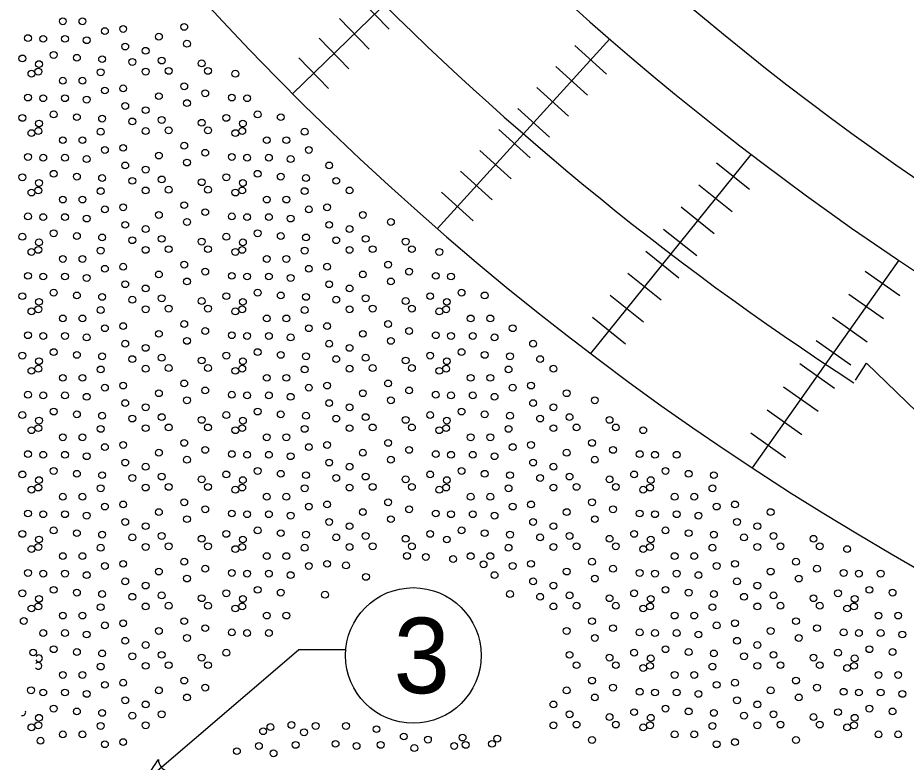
# Model space of a CAD drawing. Extents: x 997.6 to 1036.5, y 998.9 to 1022.4.
# Drawn here: x 1017.858 to 1020.211, y 1008.526 to 1010.497 of the extents above; entities that cross this region are included whole.
import ezdxf

# ---------------------------------------------------------------- set-up
doc = ezdxf.new("R2010")
doc.units = 0
doc.layers.add('Level 1', color=7, linetype='Continuous')
doc.layers.add('Level 2', color=7, linetype='Continuous')

msp = doc.modelspace()

# ---------------------------------------------------------------- linework, layer by layer
at = {"layer": 'Level 1'}
for p, q in [((1019.0718, 1010.7678), (1018.5853, 1010.2958)), ((1018.7635, 1010.547), (1018.8418, 1010.4664)), ((1018.7095, 1010.4946), (1018.788, 1010.414)), ((1018.6557, 1010.4426), (1018.7343, 1010.3618)), ((1019.426, 1010.4408), (1018.9683, 1009.9383)), ((1019.3333, 1010.4233), (1019.4166, 1010.3477)), ((1018.6018, 1010.3906), (1018.6804, 1010.3098)), ((1019.283, 1010.3678), (1019.3664, 1010.2921)), ((1019.2326, 1010.3123), (1019.316, 1010.2367)), ((1019.1823, 1010.2568), (1019.2657, 1010.181)), ((1019.1319, 1010.2013), (1019.215, 1010.1258)), ((1019.0813, 1010.1457), (1019.1645, 1010.0701)), ((1019.7997, 1010.1361), (1019.3748, 1009.6076)), ((1019.7083, 1010.1129), (1019.796, 1010.0426)), ((1019.0307, 1010.0904), (1019.1141, 1010.0147)), ((1019.6614, 1010.0544), (1019.7493, 1009.9841)), ((1018.9801, 1010.0352), (1019.0635, 1009.9594)), ((1019.6145, 1009.996), (1019.7024, 1009.9257)), ((1019.5678, 1009.9374), (1019.6557, 1009.867)), ((1019.5209, 1009.879), (1019.6085, 1009.8087)), ((1020.1914, 1009.855), (1019.8024, 1009.3051)), ((1019.4738, 1009.8203), (1019.5615, 1009.75)), ((1020.1016, 1009.8263), (1020.1935, 1009.7615)), ((1019.4267, 1009.7621), (1019.5146, 1009.6916)), ((1020.0584, 1009.765), (1020.1505, 1009.7003)), ((1019.3796, 1009.7038), (1019.4675, 1009.6333)), ((1020.0153, 1009.7038), (1020.1073, 1009.639)), ((1019.9723, 1009.6425), (1020.0643, 1009.5776)), ((1019.929, 1009.5813), (1020.0208, 1009.5165)), ((1020.0759, 1009.5373), (1020.1053, 1009.5828)), ((1020.1053, 1009.5828), (1020.3056, 1009.388)), ((1019.8856, 1009.5198), (1019.9775, 1009.455)), ((1019.8422, 1009.4588), (1019.9343, 1009.3938)), ((1019.7988, 1009.3977), (1019.8908, 1009.3328)), ((1018.1488, 1008.4363), (1018.6013, 1008.8235)), ((1018.7263, 1008.8235), (1018.6013, 1008.8235))]:
    msp.add_line(p, q, dxfattribs=at)
msp.add_circle((1018.9052, 1008.8085), 0.1795, dxfattribs=at)
for centre, radius, start, end in [((1024.5514, 1016.3459), 7.6159, 200.00008, 270), ((1024.5514, 1016.3459), 7.82, 200.00008, 270), ((1024.0592, 1015.7775), 7.7467, 197.79756, 246.83035), ((1024.2959, 1016.0502), 7.7685, 223.98472, 237.05946)]:
    msp.add_arc(centre, radius, start, end, dxfattribs=at)
at = {"layer": 'Level 2'}
for centre in [(1017.9772, 1010.4875), (1018.0292, 1010.4875), (1018.137, 1010.4671), (1018.2986, 1010.4727), (1017.8848, 1010.4429), (1017.9252, 1010.4411), (1017.9828, 1010.4411), (1018.0886, 1010.4615), (1018.2316, 1010.4467), (1018.0404, 1010.4373), (1018.1425, 1010.4206), (1018.306, 1010.4281), (1017.9531, 1010.3983), (1018.1964, 1010.4095), (1017.87, 1010.3891), (1017.9141, 1010.3742), (1018.0144, 1010.3909), (1018.0812, 1010.3872), (1018.1611, 1010.3798), (1018.2391, 1010.3835), (1018.345, 1010.3761), (1017.8941, 1010.3488), (1017.9122, 1010.3543), (1018.0775, 1010.3524), (1018.1964, 1010.3543), (1018.2576, 1010.3562), (1018.3616, 1010.3562), (1018.4341, 1010.3488), (1017.9772, 1010.3302), (1018.0292, 1010.3302), (1018.0886, 1010.3042), (1018.137, 1010.3098), (1018.2986, 1010.3153), (1017.8848, 1010.2856), (1017.9252, 1010.2838), (1017.9828, 1010.2838), (1018.0404, 1010.28), (1018.2316, 1010.2893), (1018.3542, 1010.2968), (1018.4248, 1010.2856), (1018.4652, 1010.2838), (1018.1425, 1010.2633), (1018.306, 1010.2708), (1017.87, 1010.2318), (1017.9531, 1010.241), (1018.0144, 1010.2336), (1018.0812, 1010.2298), (1018.1964, 1010.2522), (1018.41, 1010.2318), (1018.4931, 1010.241), (1018.5544, 1010.2336), (1017.9141, 1010.2168), (1018.1611, 1010.2224), (1018.2391, 1010.2262), (1018.345, 1010.2188), (1018.4541, 1010.2168), (1017.8941, 1010.1914), (1017.9122, 1010.197), (1018.0775, 1010.1951), (1018.1964, 1010.197), (1018.2576, 1010.1988), (1018.3616, 1010.1988), (1018.4341, 1010.1914), (1018.4522, 1010.197), (1018.6175, 1010.1951), (1017.9772, 1010.1728), (1018.0292, 1010.1728), (1018.5172, 1010.1728), (1018.5692, 1010.1728), (1018.0886, 1010.1468), (1018.137, 1010.1524), (1018.2986, 1010.158), (1018.3542, 1010.1394), (1018.6286, 1010.1468), (1017.8848, 1010.1283), (1017.9252, 1010.1264), (1017.9828, 1010.1264), (1018.0404, 1010.1227), (1018.2316, 1010.132), (1018.306, 1010.1134), (1018.4248, 1010.1283), (1018.4652, 1010.1264), (1018.5228, 1010.1264), (1018.5804, 1010.1227), (1018.1425, 1010.1059), (1018.1964, 1010.0948), (1018.6825, 1010.1059), (1017.87, 1010.0744), (1017.9531, 1010.0837), (1018.0144, 1010.0763), (1018.0812, 1010.0725), (1018.1611, 1010.0651), (1018.2391, 1010.0688), (1018.41, 1010.0744), (1018.4931, 1010.0837), (1018.5544, 1010.0763), (1018.6212, 1010.0725), (1018.7011, 1010.0651), (1017.9141, 1010.0595), (1018.2576, 1010.0415), (1018.345, 1010.0614), (1018.3616, 1010.0415), (1018.4541, 1010.0595), (1017.8941, 1010.0341), (1017.9122, 1010.0397), (1018.0775, 1010.0378), (1018.1964, 1010.0397), (1018.4341, 1010.0341), (1018.4522, 1010.0397), (1018.6175, 1010.0378), (1018.7364, 1010.0397), (1017.9772, 1010.0155), (1018.0292, 1010.0155), (1018.137, 1009.9951), (1018.2986, 1010.0007), (1018.5172, 1010.0155), (1018.5692, 1010.0155), (1018.677, 1009.9951), (1017.8848, 1009.9709), (1018.0886, 1009.9895), (1018.2316, 1009.9747), (1018.3542, 1009.9821), (1018.4248, 1009.9709), (1018.6286, 1009.9895), (1018.7716, 1009.9747), (1017.9252, 1009.9691), (1017.9828, 1009.9691), (1018.0404, 1009.9653), (1018.1425, 1009.9486), (1018.306, 1009.9561), (1018.4652, 1009.9691), (1018.5228, 1009.9691), (1018.5804, 1009.9653), (1018.6825, 1009.9486), (1018.846, 1009.9561), (1017.9531, 1009.9263), (1018.1964, 1009.9375), (1018.4931, 1009.9263), (1018.7364, 1009.9375), (1017.87, 1009.9171), (1017.9141, 1009.9022), (1018.0144, 1009.9189), (1018.0812, 1009.9152), (1018.1611, 1009.9078), (1018.2391, 1009.9115), (1018.345, 1009.9041), (1018.41, 1009.9171), (1018.4541, 1009.9022), (1018.5544, 1009.9189), (1018.6212, 1009.9152), (1018.7011, 1009.9078), (1018.7791, 1009.9115), (1018.885, 1009.9041), (1017.8941, 1009.8768), (1017.9122, 1009.8823), (1018.0775, 1009.8804), (1018.1964, 1009.8823), (1018.2576, 1009.8842), (1018.3616, 1009.8842), (1018.4341, 1009.8768), (1018.4522, 1009.8823), (1018.6175, 1009.8804), (1018.7364, 1009.8823), (1018.7976, 1009.8842), (1018.9016, 1009.8842), (1018.9741, 1009.8768), (1017.9772, 1009.8582), (1018.0292, 1009.8582), (1018.5172, 1009.8582), (1018.5692, 1009.8582), (1018.0886, 1009.8322), (1018.137, 1009.8378), (1018.2986, 1009.8433), (1018.6286, 1009.8322), (1018.677, 1009.8378), (1018.8386, 1009.8433), (1017.8848, 1009.8136), (1017.9252, 1009.8118), (1017.9828, 1009.8118), (1018.0404, 1009.808), (1018.2316, 1009.8173), (1018.3542, 1009.8248), (1018.4248, 1009.8136), (1018.4652, 1009.8118), (1018.5228, 1009.8118), (1018.5804, 1009.808), (1018.7716, 1009.8173), (1018.8942, 1009.8248), (1018.9648, 1009.8136), (1019.0052, 1009.8118), (1018.1425, 1009.7913), (1018.306, 1009.7988), (1018.6825, 1009.7913), (1018.846, 1009.7988), (1017.87, 1009.7598), (1017.9531, 1009.769), (1018.0144, 1009.7616), (1018.1964, 1009.7802), (1018.41, 1009.7598), (1018.4931, 1009.769), (1018.5544, 1009.7616), (1018.7364, 1009.7802), (1018.95, 1009.7598), (1019.0331, 1009.769), (1019.0944, 1009.7616), (1017.9141, 1009.7448), (1018.0812, 1009.7578), (1018.1611, 1009.7504), (1018.2391, 1009.7542), (1018.345, 1009.7468), (1018.4541, 1009.7448), (1018.6212, 1009.7578), (1018.7011, 1009.7504), (1018.7791, 1009.7542), (1018.885, 1009.7468), (1018.9941, 1009.7448), (1017.8941, 1009.7194), (1017.9122, 1009.725), (1018.0775, 1009.7231), (1018.1964, 1009.725), (1018.2576, 1009.7268), (1018.3616, 1009.7268), (1018.4341, 1009.7194), (1018.4522, 1009.725), (1018.6175, 1009.7231), (1018.7364, 1009.725), (1018.7976, 1009.7268), (1018.9016, 1009.7268), (1018.9741, 1009.7194), (1018.9922, 1009.725), (1017.9772, 1009.7008), (1018.0292, 1009.7008), (1018.5172, 1009.7008), (1018.5692, 1009.7008), (1019.0572, 1009.7008), (1019.1092, 1009.7008), (1018.0886, 1009.6748), (1018.137, 1009.6804), (1018.2986, 1009.686), (1018.3542, 1009.6674), (1018.6286, 1009.6748), (1018.677, 1009.6804), (1018.8386, 1009.686), (1018.8942, 1009.6674), (1019.1686, 1009.6748), (1017.8848, 1009.6563), (1017.9252, 1009.6544), (1017.9828, 1009.6544), (1018.0404, 1009.6507), (1018.2316, 1009.66), (1018.306, 1009.6414), (1018.4248, 1009.6563), (1018.4652, 1009.6544), (1018.5228, 1009.6544), (1018.5804, 1009.6507), (1018.7716, 1009.66), (1018.846, 1009.6414), (1018.9648, 1009.6563), (1019.0052, 1009.6544), (1019.0628, 1009.6544), (1019.1204, 1009.6507), (1018.1425, 1009.6339), (1018.1964, 1009.6228), (1018.6825, 1009.6339), (1018.7364, 1009.6228), (1019.2225, 1009.6339), (1017.87, 1009.6024), (1017.9531, 1009.6117), (1018.0144, 1009.6043), (1018.0812, 1009.6005), (1018.2391, 1009.5968), (1018.41, 1009.6024), (1018.4931, 1009.6117), (1018.5544, 1009.6043), (1018.6212, 1009.6005), (1018.7791, 1009.5968), (1018.95, 1009.6024), (1019.0331, 1009.6117), (1019.0944, 1009.6043), (1019.1612, 1009.6005), (1017.9141, 1009.5875), (1018.1611, 1009.5931), (1018.345, 1009.5894), (1018.4541, 1009.5875), (1018.7011, 1009.5931), (1018.885, 1009.5894), (1018.9941, 1009.5875), (1019.2411, 1009.5931), (1017.8941, 1009.5621), (1017.9122, 1009.5677), (1018.0775, 1009.5658), (1018.1964, 1009.5677), (1018.2576, 1009.5695), (1018.3616, 1009.5695), (1018.4341, 1009.5621), (1018.4522, 1009.5677), (1018.6175, 1009.5658), (1018.7364, 1009.5677), (1018.7976, 1009.5695), (1018.9016, 1009.5695), (1018.9741, 1009.5621), (1018.9922, 1009.5677), (1019.1575, 1009.5658), (1019.2764, 1009.5677), (1017.9772, 1009.5435), (1018.0292, 1009.5435), (1018.137, 1009.5231), (1018.2986, 1009.5287), (1018.5172, 1009.5435), (1018.5692, 1009.5435), (1018.677, 1009.5231), (1018.8386, 1009.5287), (1019.0572, 1009.5435), (1019.1092, 1009.5435), (1019.217, 1009.5231), (1018.0886, 1009.5175), (1018.2316, 1009.5027), (1018.3542, 1009.5101), (1018.6286, 1009.5175), (1018.7716, 1009.5027), (1018.8942, 1009.5101), (1019.1686, 1009.5175), (1019.3116, 1009.5027), (1017.8848, 1009.4989), (1017.9252, 1009.4971), (1017.9828, 1009.4971), (1018.0404, 1009.4933), (1018.1425, 1009.4766), (1018.306, 1009.4841), (1018.4248, 1009.4989), (1018.4652, 1009.4971), (1018.5228, 1009.4971), (1018.5804, 1009.4933), (1018.6825, 1009.4766), (1018.846, 1009.4841), (1018.9648, 1009.4989), (1019.0052, 1009.4971), (1019.0628, 1009.4971), (1019.1204, 1009.4933), (1019.2225, 1009.4766), (1019.386, 1009.4841), (1017.9531, 1009.4543), (1018.1964, 1009.4655), (1018.4931, 1009.4543), (1018.7364, 1009.4655), (1019.0331, 1009.4543), (1019.2764, 1009.4655), (1017.87, 1009.4451), (1017.9141, 1009.4302), (1018.0144, 1009.4469), (1018.0812, 1009.4432), (1018.1611, 1009.4358), (1018.2391, 1009.4395), (1018.345, 1009.4321), (1018.41, 1009.4451), (1018.4541, 1009.4302), (1018.5544, 1009.4469), (1018.6212, 1009.4432), (1018.7011, 1009.4358), (1018.7791, 1009.4395), (1018.885, 1009.4321), (1018.95, 1009.4451), (1018.9941, 1009.4302), (1019.0944, 1009.4469), (1019.1612, 1009.4432), (1019.2411, 1009.4358), (1019.3191, 1009.4395), (1019.425, 1009.4321), (1017.9122, 1009.4103), (1018.0775, 1009.4084), (1018.1964, 1009.4103), (1018.2576, 1009.4122), (1018.3616, 1009.4122), (1018.4522, 1009.4103), (1018.6175, 1009.4084), (1018.7364, 1009.4103), (1018.7976, 1009.4122), (1018.9016, 1009.4122), (1018.9922, 1009.4103), (1019.1575, 1009.4084), (1019.2764, 1009.4103), (1019.3376, 1009.4122), (1019.4416, 1009.4122), (1017.8941, 1009.4048), (1017.9772, 1009.3862), (1018.0292, 1009.3862), (1018.4341, 1009.4048), (1018.5172, 1009.3862), (1018.5692, 1009.3862), (1018.9741, 1009.4048), (1019.0572, 1009.3862), (1019.1092, 1009.3862), (1019.5141, 1009.4048), (1018.0886, 1009.3602), (1018.137, 1009.3658), (1018.2986, 1009.3713), (1018.6286, 1009.3602), (1018.677, 1009.3658), (1018.8386, 1009.3713), (1019.1686, 1009.3602), (1019.217, 1009.3658), (1019.3786, 1009.3713), (1017.8848, 1009.3416), (1017.9252, 1009.3398), (1017.9828, 1009.3398), (1018.0404, 1009.336), (1018.2316, 1009.3453), (1018.3542, 1009.3528), (1018.4248, 1009.3416), (1018.4652, 1009.3398), (1018.5228, 1009.3398), (1018.5804, 1009.336), (1018.7716, 1009.3453), (1018.8942, 1009.3528), (1018.9648, 1009.3416), (1019.0052, 1009.3398), (1019.0628, 1009.3398), (1019.1204, 1009.336), (1019.3116, 1009.3453), (1019.4342, 1009.3528), (1019.5048, 1009.3416), (1019.5452, 1009.3398), (1019.6028, 1009.3398), (1018.1425, 1009.3193), (1018.306, 1009.3268), (1018.6825, 1009.3193), (1018.846, 1009.3268), (1019.2225, 1009.3193), (1019.386, 1009.3268), (1017.87, 1009.2878), (1017.9531, 1009.297), (1018.0144, 1009.2896), (1018.1964, 1009.3082), (1018.41, 1009.2878), (1018.4931, 1009.297), (1018.5544, 1009.2896), (1018.7364, 1009.3082), (1018.95, 1009.2878), (1019.0331, 1009.297), (1019.0944, 1009.2896), (1019.2764, 1009.3082), (1019.49, 1009.2878), (1019.5731, 1009.297), (1019.6344, 1009.2896), (1017.9141, 1009.2728), (1018.0812, 1009.2858), (1018.1611, 1009.2784), (1018.2391, 1009.2822), (1018.345, 1009.2748), (1018.4541, 1009.2728), (1018.6212, 1009.2858), (1018.7011, 1009.2784), (1018.7791, 1009.2822), (1018.885, 1009.2748), (1018.9941, 1009.2728), (1019.1612, 1009.2858), (1019.2411, 1009.2784), (1019.3191, 1009.2822), (1019.425, 1009.2748), (1019.5341, 1009.2728), (1019.7012, 1009.2858), (1017.8941, 1009.2474), (1017.9122, 1009.253), (1018.0775, 1009.2511), (1018.1964, 1009.253), (1018.2576, 1009.2548), (1018.3616, 1009.2548), (1018.4341, 1009.2474), (1018.4522, 1009.253), (1018.6175, 1009.2511), (1018.7364, 1009.253), (1018.7976, 1009.2548), (1018.9016, 1009.2548), (1018.9741, 1009.2474), (1018.9922, 1009.253), (1019.1575, 1009.2511), (1019.2764, 1009.253), (1019.3376, 1009.2548), (1019.4416, 1009.2548), (1019.5141, 1009.2474), (1019.5322, 1009.253), (1019.6975, 1009.2511), (1017.9772, 1009.2288), (1018.0292, 1009.2288), (1018.5172, 1009.2288), (1018.5692, 1009.2288), (1019.0572, 1009.2288), (1019.1092, 1009.2288), (1019.5972, 1009.2288), (1019.6492, 1009.2288), (1018.0886, 1009.2028), (1018.137, 1009.2084), (1018.2986, 1009.214), (1018.3542, 1009.1954), (1018.6286, 1009.2028), (1018.677, 1009.2084), (1018.8386, 1009.214), (1018.8942, 1009.1954), (1019.1686, 1009.2028), (1019.217, 1009.2084), (1019.3786, 1009.214), (1019.4342, 1009.1954), (1019.7086, 1009.2028), (1019.757, 1009.2084), (1017.8848, 1009.1843), (1017.9252, 1009.1824), (1017.9828, 1009.1824), (1018.0404, 1009.1787), (1018.2316, 1009.188), (1018.4248, 1009.1843), (1018.4652, 1009.1824), (1018.5228, 1009.1824), (1018.5804, 1009.1787), (1018.7716, 1009.188), (1018.9648, 1009.1843), (1019.0052, 1009.1824), (1019.0628, 1009.1824), (1019.1204, 1009.1787), (1019.3116, 1009.188), (1019.5048, 1009.1843), (1019.5452, 1009.1824), (1019.6028, 1009.1824), (1019.6604, 1009.1787), (1019.8516, 1009.188), (1018.1425, 1009.1619), (1018.1964, 1009.1508), (1018.306, 1009.1694), (1018.6825, 1009.1619), (1018.7364, 1009.1508), (1018.846, 1009.1694), (1019.2225, 1009.1619), (1019.2764, 1009.1508), (1019.386, 1009.1694), (1019.7625, 1009.1619), (1019.8164, 1009.1508), (1017.87, 1009.1304), (1017.9531, 1009.1397), (1018.0144, 1009.1323), (1018.0812, 1009.1285), (1018.2391, 1009.1248), (1018.41, 1009.1304), (1018.4931, 1009.1397), (1018.5544, 1009.1323), (1018.6212, 1009.1285), (1018.7791, 1009.1248), (1018.95, 1009.1304), (1019.0331, 1009.1397), (1019.0944, 1009.1323), (1019.1612, 1009.1285), (1019.3191, 1009.1248), (1019.49, 1009.1304), (1019.5731, 1009.1397), (1019.6344, 1009.1323), (1019.7012, 1009.1285), (1019.8591, 1009.1248), (1017.9141, 1009.1155), (1018.1611, 1009.1211), (1018.345, 1009.1174), (1018.4541, 1009.1155), (1018.7011, 1009.1211), (1018.885, 1009.1174), (1018.9941, 1009.1155), (1019.2411, 1009.1211), (1019.425, 1009.1174), (1019.5341, 1009.1155), (1019.7811, 1009.1211), (1019.965, 1009.1174), (1017.8941, 1009.0901), (1017.9122, 1009.0957), (1018.0775, 1009.0938), (1018.1964, 1009.0957), (1018.2576, 1009.0975), (1018.3616, 1009.0975), (1018.4341, 1009.0901), (1018.4522, 1009.0957), (1018.6175, 1009.0938), (1018.7364, 1009.0957), (1018.7976, 1009.0975), (1018.9016, 1009.0975), (1019.1575, 1009.0938), (1019.2764, 1009.0957), (1019.3376, 1009.0975), (1019.4416, 1009.0975), (1019.5141, 1009.0901), (1019.5322, 1009.0957), (1019.6975, 1009.0938), (1019.8164, 1009.0957), (1019.8776, 1009.0975), (1019.9816, 1009.0975), (1020.0541, 1009.0901), (1017.9772, 1009.0715), (1018.0292, 1009.0715), (1018.2986, 1009.0567), (1018.5172, 1009.0715), (1018.5692, 1009.0715), (1018.8884, 1009.0722), (1018.9385, 1009.0693), (1019.0107, 1009.0638), (1019.0572, 1009.0715), (1019.1092, 1009.0715), (1019.3786, 1009.0567), (1019.5972, 1009.0715), (1019.6492, 1009.0715), (1019.9186, 1009.0567), (1018.0886, 1009.0455), (1018.137, 1009.0511), (1018.2316, 1009.0307), (1018.3542, 1009.0381), (1018.6286, 1009.0455), (1018.677, 1009.0511), (1018.7271, 1009.0471), (1019.0913, 1009.0499), (1019.1686, 1009.0455), (1019.217, 1009.0511), (1019.3116, 1009.0307), (1019.4342, 1009.0381), (1019.7086, 1009.0455), (1019.757, 1009.0511), (1019.8516, 1009.0307), (1019.9742, 1009.0381), (1017.8848, 1009.0269), (1017.9252, 1009.0251), (1017.9828, 1009.0251), (1018.0404, 1009.0213), (1018.306, 1009.0121), (1018.4248, 1009.0269), (1018.4652, 1009.0251), (1018.5228, 1009.0251), (1018.5804, 1009.0213), (1018.78, 1009.0166), (1019.1204, 1009.0213), (1019.386, 1009.0121), (1019.5048, 1009.0269), (1019.5452, 1009.0251), (1019.6028, 1009.0251), (1019.6604, 1009.0213), (1019.926, 1009.0121), (1020.0448, 1009.0269), (1020.0852, 1009.0251), (1020.1428, 1009.0251), (1017.9531, 1008.9823), (1018.1425, 1009.0046), (1018.1964, 1008.9935), (1018.4931, 1008.9823), (1019.2225, 1009.0046), (1019.2764, 1008.9935), (1019.5731, 1008.9823), (1019.7625, 1009.0046), (1019.8164, 1008.9935), (1020.1131, 1008.9823), (1017.87, 1008.9731), (1018.0144, 1008.9749), (1018.0812, 1008.9712), (1018.1611, 1008.9638), (1018.2391, 1008.9675), (1018.345, 1008.9601), (1018.41, 1008.9731), (1018.5544, 1008.9749), (1018.6716, 1008.9693), (1019.1612, 1008.9712), (1019.2411, 1008.9638), (1019.3191, 1008.9675), (1019.425, 1008.9601), (1019.49, 1008.9731), (1019.6344, 1008.9749), (1019.7012, 1008.9712), (1019.7811, 1008.9638), (1019.8591, 1008.9675), (1019.965, 1008.9601), (1020.03, 1008.9731), (1020.1744, 1008.9749), (1017.9122, 1008.9383), (1017.9141, 1008.9582), (1018.0775, 1008.9364), (1018.1964, 1008.9383), (1018.2576, 1008.9402), (1018.3616, 1008.9402), (1018.4522, 1008.9383), (1018.4541, 1008.9582), (1019.2764, 1008.9383), (1019.3376, 1008.9402), (1019.4416, 1008.9402), (1019.5322, 1008.9383), (1019.5341, 1008.9582), (1019.6975, 1008.9364), (1019.8164, 1008.9383), (1019.8776, 1008.9402), (1019.9816, 1008.9402), (1020.0722, 1008.9383), (1020.0741, 1008.9582), (1017.8941, 1008.9328), (1017.9772, 1008.9142), (1018.0292, 1008.9142), (1018.4341, 1008.9328), (1018.5172, 1008.9142), (1018.5692, 1008.9142), (1019.5141, 1008.9328), (1019.5972, 1008.9142), (1019.6492, 1008.9142), (1020.0541, 1008.9328), (1020.1372, 1008.9142), (1020.1892, 1008.9142), (1017.8737, 1008.8998), (1018.0886, 1008.8882), (1018.137, 1008.8938), (1018.2986, 1008.8993), (1019.3786, 1008.8993), (1019.7086, 1008.8882), (1019.757, 1008.8938), (1019.9186, 1008.8993), (1017.9252, 1008.8678), (1017.9828, 1008.8678), (1018.2316, 1008.8733), (1018.3542, 1008.8808), (1018.4248, 1008.8696), (1018.4652, 1008.8678), (1018.5228, 1008.8678), (1019.3116, 1008.8733), (1019.4342, 1008.8808), (1019.5048, 1008.8696), (1019.5452, 1008.8678), (1019.6028, 1008.8678), (1019.8516, 1008.8733), (1019.9742, 1008.8808), (1020.0448, 1008.8696), (1020.0852, 1008.8678), (1020.1428, 1008.8678), (1018.0404, 1008.864), (1018.1425, 1008.8473), (1018.306, 1008.8548), (1019.386, 1008.8548), (1019.6604, 1008.864), (1019.7625, 1008.8473), (1019.926, 1008.8548), (1020.2004, 1008.864), (1017.9531, 1008.825), (1018.0144, 1008.8176), (1018.1964, 1008.8362), (1019.5731, 1008.825), (1019.6344, 1008.8176), (1019.8164, 1008.8362), (1020.1131, 1008.825), (1020.1744, 1008.8176), (1017.8987, 1008.8164), (1018.0812, 1008.8138), (1018.1611, 1008.8064), (1018.2391, 1008.8102), (1018.345, 1008.8028), (1018.41, 1008.8158), (1019.3191, 1008.8102), (1019.425, 1008.8028), (1019.49, 1008.8158), (1019.5341, 1008.8008), (1019.7012, 1008.8138), (1019.7811, 1008.8064), (1019.8591, 1008.8102), (1019.965, 1008.8028), (1020.03, 1008.8158), (1020.0741, 1008.8008), (1018.0775, 1008.7791), (1018.1964, 1008.781), (1018.2576, 1008.7828), (1018.3616, 1008.7828), (1019.3376, 1008.7828), (1019.4416, 1008.7828), (1019.5141, 1008.7754), (1019.5322, 1008.781), (1019.6975, 1008.7791), (1019.8164, 1008.781), (1019.8776, 1008.7828), (1019.9816, 1008.7828), (1020.0541, 1008.7754), (1020.0722, 1008.781), (1017.9772, 1008.7568), (1018.0292, 1008.7568), (1019.5972, 1008.7568), (1019.6492, 1008.7568), (1020.1372, 1008.7568), (1020.1892, 1008.7568), (1018.0886, 1008.7308), (1018.137, 1008.7364), (1018.2986, 1008.742), (1018.3542, 1008.7234), (1019.3786, 1008.742), (1019.4342, 1008.7234), (1019.7086, 1008.7308), (1019.757, 1008.7364), (1019.9186, 1008.742), (1019.9742, 1008.7234), (1017.8931, 1008.7163), (1017.9252, 1008.7104), (1017.9828, 1008.7104), (1018.0404, 1008.7067), (1018.2316, 1008.716), (1019.3116, 1008.716), (1019.5048, 1008.7123), (1019.5452, 1008.7104), (1019.6028, 1008.7104), (1019.6604, 1008.7067), (1019.8516, 1008.716), (1020.0448, 1008.7123), (1020.0852, 1008.7104), (1020.1428, 1008.7104), (1020.2004, 1008.7067), (1018.1425, 1008.6899), (1018.1964, 1008.6788), (1018.306, 1008.6974), (1019.2764, 1008.6788), (1019.386, 1008.6974), (1019.7625, 1008.6899), (1019.8164, 1008.6788), (1019.926, 1008.6974), (1017.9531, 1008.6677), (1018.0144, 1008.6603), (1018.0812, 1008.6565), (1018.2391, 1008.6528), (1019.3191, 1008.6528), (1019.49, 1008.6584), (1019.5731, 1008.6677), (1019.6344, 1008.6603), (1019.7012, 1008.6565), (1019.8591, 1008.6528), (1020.03, 1008.6584), (1020.1131, 1008.6677), (1020.1744, 1008.6603), (1017.9141, 1008.6435), (1018.1611, 1008.6491), (1019.425, 1008.6454), (1019.5341, 1008.6435), (1019.7811, 1008.6491), (1019.965, 1008.6454), (1020.0741, 1008.6435), (1017.8941, 1008.6181), (1017.9122, 1008.6237), (1018.0775, 1008.6218), (1018.1964, 1008.6237), (1018.5076, 1008.6079), (1018.527, 1008.619), (1018.5826, 1008.6246), (1018.6466, 1008.6218), (1018.7271, 1008.6218), (1018.8078, 1008.6134), (1019.2764, 1008.6237), (1019.3376, 1008.6255), (1019.4416, 1008.6255), (1019.5141, 1008.6181), (1019.5322, 1008.6237), (1019.6975, 1008.6218), (1019.8164, 1008.6237), (1019.8776, 1008.6255), (1019.9816, 1008.6255), (1020.0541, 1008.6181), (1020.0722, 1008.6237), (1017.9181, 1008.5828), (1017.9772, 1008.5995), (1018.0292, 1008.5995), (1018.616, 1008.6051), (1018.8801, 1008.594), (1018.944, 1008.5857), (1019.0357, 1008.5912), (1019.1275, 1008.5884), (1019.3786, 1008.5847), (1019.5972, 1008.5995), (1019.6492, 1008.5995), (1019.9186, 1008.5847), (1020.1372, 1008.5995), (1020.1892, 1008.5995), (1018.0886, 1008.5735), (1018.137, 1008.5791), (1018.4964, 1008.569), (1018.5937, 1008.5718), (1018.6994, 1008.5745), (1018.755, 1008.569), (1018.8189, 1008.5718), (1018.9079, 1008.5634), (1019.0135, 1008.569), (1019.0441, 1008.5718), (1019.1136, 1008.5745), (1019.7086, 1008.5735), (1019.757, 1008.5791), (1018.4381, 1008.5551), (1018.5353, 1008.5495)]:
    msp.add_circle(centre, 0.00903, dxfattribs=at)
for centre, radius, start, end in [((1017.914, 1008.8008), 0.00903, 206.442, 147.6018), ((1017.9122, 1008.781), 0.00903, 217.6179, 138.1265), ((1017.8699, 1008.6584), 0.00903, 255.0999, 16.2419), ((1017.8947, 1008.7334), 0.3909, 310.5509, 329.2196), ((1018.2618, 1008.5329), 0.0313, 179.3255, 261.4421)]:
    msp.add_arc(centre, radius, start, end, dxfattribs=at)

# ---------------------------------------------------------------- texts
at = {"layer": 'Level 1'}
msp.add_text('3', height=0.2, dxfattribs=at).set_placement((1018.8533, 1008.7085))

doc.saveas('drawing.dxf')
